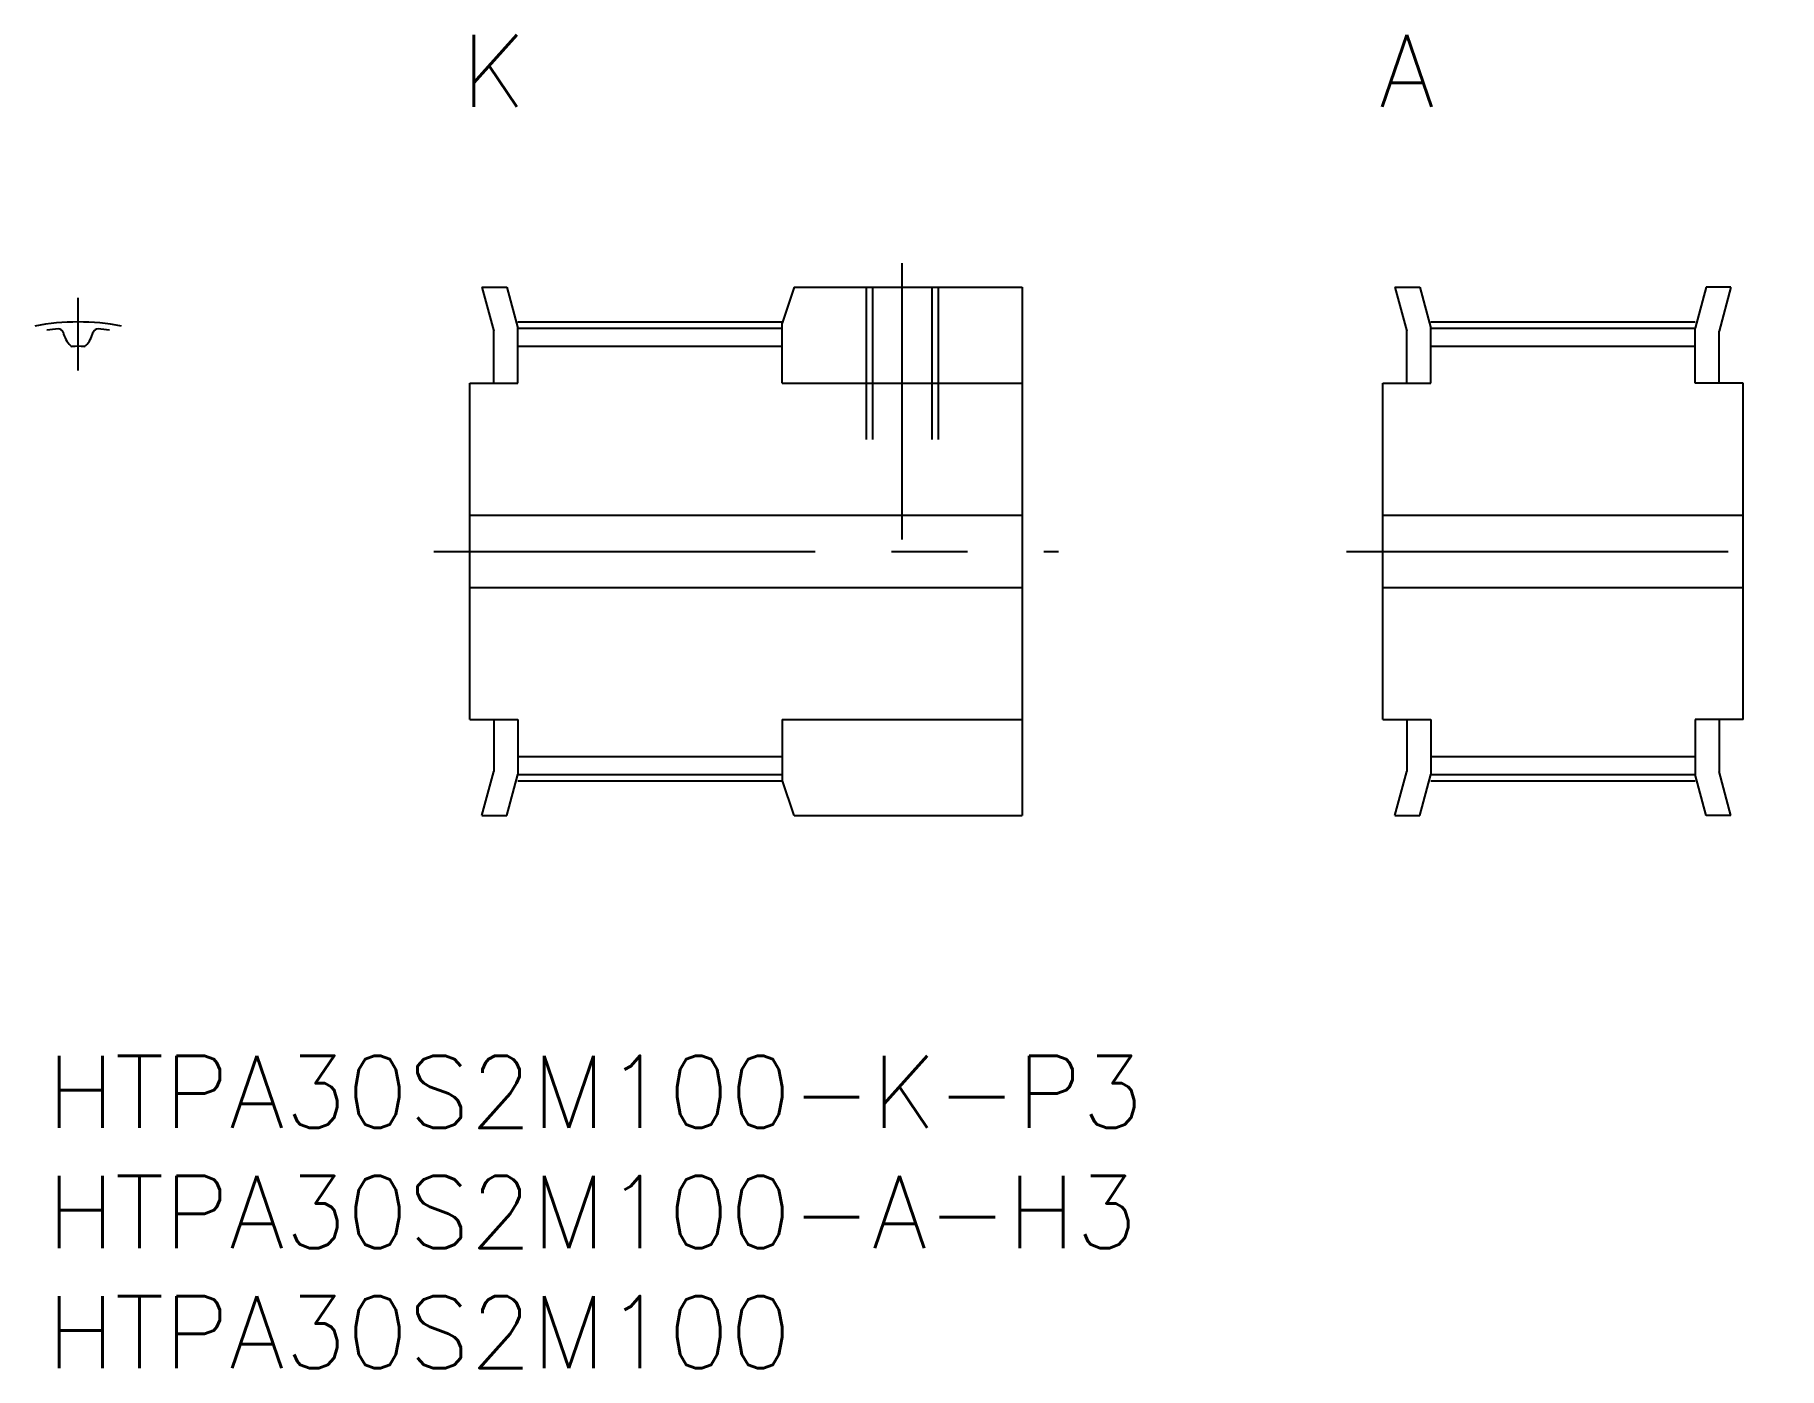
# Model space of a CAD drawing. Extents: x -0.5 to 72.1, y -13 to 42.5.
import ezdxf
from ezdxf.enums import TextEntityAlignment as Align

# ---------------------------------------------------------------- set-up
doc = ezdxf.new("R2010")
doc.units = 0
doc.header["$LTSCALE"] = 0.5
doc.linetypes.add('CENTER', pattern=[50.8, 31.75, -6.35, 6.35, -6.35])
doc.linetypes.add('DASHED', pattern=[19.05, 12.7, -6.35])
for name, color, linetype in [('MSM_CENTER', 1, 'CENTER'), ('MSM_CONTINUOUS', 7, 'CONTINUOUS'), ('MSM_DASHED', 4, 'DASHED'), ('MSM_PART_NUMBER', 7, 'CONTINUOUS')]:
    doc.layers.add(name, color=color, linetype=linetype)
doc.styles.add('MISUMI', font='txt.shx')
doc.styles.get("Standard").update_dxf_attribs({"font": 'txt.shx', "height": 1, "bigfont": 'bigfont.shx'})

# ---------------------------------------------------------------- blocks, each defined once
blk = doc.blocks.new('*U13')
at = {"layer": 'MSM_PART_NUMBER'}
blk.add_text('HTPA30S2M100-K-P3', height=3, dxfattribs=at).set_placement((0, -3))
blk = doc.blocks.new('*U14')
at = {"layer": 'MSM_PART_NUMBER'}
blk.add_text('HTPA30S2M100-A-H3', height=3, dxfattribs=at).set_placement((0, -8))
blk = doc.blocks.new('*U15')
at = {"layer": 'MSM_PART_NUMBER'}
blk.add_text('HTPA30S2M100', height=3, dxfattribs=at).set_placement((0, -13))

msp = doc.modelspace()

# ---------------------------------------------------------------- linework, layer by layer
at = {"layer": 'MSM_CENTER'}
for p, q in [((35.6, 21.5), (35.6, 33)), ((1.3, 28.535), (1.3, 31.549)), ((19.6, 30.55), (30.6, 30.55)), ((57.6, 30.55), (68.6, 30.55)), ((16.1, 21), (42.1, 21)), ((54.1, 21), (72.1, 21)), ((19.6, 11.45), (30.6, 11.45)), ((57.6, 11.45), (68.6, 11.45))]:
    msp.add_line(p, q, dxfattribs=at)
msp.add_arc((1.3, 21), 9.549, 79.13466, 100.86534, dxfattribs=at)
at = {"layer": 'MSM_CONTINUOUS'}
for p, q in [((18.108, 32), (18.6, 30.163)), ((18.108, 32), (19.143, 32)), ((19.143, 32), (19.6, 30.295)), ((31.1, 32), (30.6, 30.505)), ((31.1, 32), (40.6, 32)), ((40.6, 32), (40.6, 10)), ((56.108, 32), (56.6, 30.163)), ((56.108, 32), (57.143, 32)), ((57.143, 32), (57.6, 30.295)), ((69.057, 32), (68.6, 30.295)), ((70.092, 32), (69.057, 32)), ((70.092, 32), (69.6, 30.163)), ((30.6, 28), (30.6, 30.505)), ((18.6, 28), (18.6, 30.163)), ((19.6, 30.295), (30.6, 30.295)), ((19.6, 28), (19.6, 30.295)), ((56.6, 28), (56.6, 30.163)), ((57.6, 30.295), (68.6, 30.295)), ((57.6, 28), (57.6, 30.295)), ((68.6, 28), (68.6, 30.295)), ((69.6, 28), (69.6, 30.163)), ((19.6, 29.535), (30.6, 29.535)), ((57.6, 29.535), (68.6, 29.535)), ((17.6, 14), (17.6, 28)), ((17.6, 28), (19.6, 28)), ((30.6, 28), (40.6, 28)), ((55.6, 14), (55.6, 28)), ((55.6, 28), (57.6, 28)), ((70.6, 28), (68.6, 28)), ((70.6, 14), (70.6, 28)), ((17.6, 22.5), (40.6, 22.5)), ((55.6, 22.5), (70.6, 22.5)), ((17.6, 19.5), (40.6, 19.5)), ((55.6, 19.5), (70.6, 19.5)), ((17.6, 14), (19.6, 14)), ((18.6, 14), (18.6, 11.837)), ((19.6, 14), (19.6, 11.705)), ((30.6, 14), (40.6, 14)), ((30.6, 14), (30.6, 11.495)), ((55.6, 14), (57.6, 14)), ((56.6, 14), (56.6, 11.837)), ((57.6, 14), (57.6, 11.705)), ((70.6, 14), (68.6, 14)), ((68.6, 14), (68.6, 11.705)), ((69.6, 14), (69.6, 11.837)), ((19.6, 12.465), (30.6, 12.465)), ((57.6, 12.465), (68.6, 12.465)), ((18.108, 10), (18.6, 11.837)), ((19.143, 10), (19.6, 11.705)), ((19.6, 11.705), (30.6, 11.705)), ((56.108, 10), (56.6, 11.837)), ((57.143, 10), (57.6, 11.705)), ((57.6, 11.705), (68.6, 11.705)), ((69.057, 10), (68.6, 11.705)), ((70.092, 10), (69.6, 11.837)), ((31.1, 10), (30.6, 11.495)), ((18.108, 10), (19.143, 10)), ((31.1, 10), (40.6, 10)), ((56.108, 10), (57.143, 10)), ((70.092, 10), (69.057, 10))]:
    msp.add_line(p, q, dxfattribs=at)
for centre, radius, start, end in [((1.3, 21), 9.295, 95.11475, 98.03975), ((0.488, 30.069), 0.19, 15.24069, 95.11475), ((1.95, 30.467), 1.325, 195.24069, 223.00338), ((0.65, 30.467), 1.325, 316.99662, 344.75931), ((2.112, 30.069), 0.19, 84.88525, 164.75931), ((1.3, 21), 9.295, 81.96025, 84.88525), ((1.054, 29.631), 0.1, 223.00338, 271.63157), ((1.3, 21), 8.535, 88.36843, 91.63157), ((1.546, 29.631), 0.1, 268.36843, 316.99662)]:
    msp.add_arc(centre, radius, start, end, dxfattribs=at)
at = {"layer": 'MSM_DASHED'}
for p, q in [((34.1, 32), (34.1, 22.5)), ((34.37, 32), (34.37, 22.5)), ((36.829, 32), (36.829, 22.5)), ((37.1, 32), (37.1, 22.5))]:
    msp.add_line(p, q, dxfattribs=at)

# ---------------------------------------------------------------- block references
at = {"layer": 'MSM_CONTINUOUS'}
for name in ['*U13', '*U14', '*U15']:
    msp.add_blockref(name, (0, 0), dxfattribs=at)

# ---------------------------------------------------------------- texts
at = {"layer": 'MSM_PART_NUMBER', "style": 'MISUMI'}
for s, p in [('K', (18.6, 41)), ('A', (56.6, 41))]:
    msp.add_text(s, height=3, dxfattribs=at).set_placement(p, align=Align.MIDDLE_CENTER)

doc.saveas('drawing.dxf')
